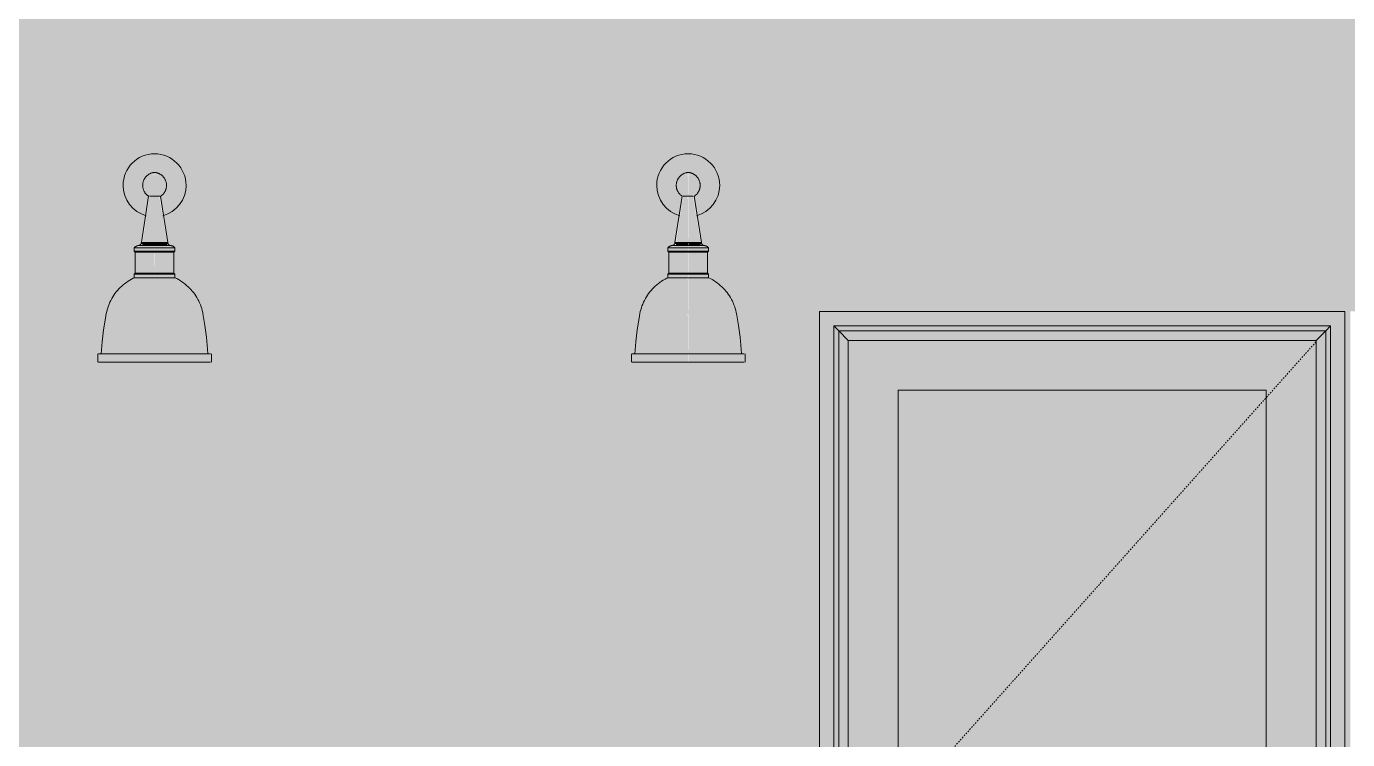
# Model space of a CAD drawing. Header units: inches. Extents: x -4168 to 4202, y -264 to 629.
# Drawn here: x -2962.9 to -2868.6, y 50.4 to 101.3 of the extents above; entities that cross this region are included whole.
import ezdxf

# ---------------------------------------------------------------- set-up
doc = ezdxf.new("R2010")
doc.units = ezdxf.units.IN
doc.header["$MEASUREMENT"] = 0
doc.linetypes.add('Dash 1_16_', pattern=[0.125, 0.0625, -0.0625])
for name, color, linetype, lineweight in [('A-DOOR-5', 31, 'Continuous', 9), ('A-DOOR-6', 31, 'Dash 1_16_', 9), ('A-DOOR-FRAM', 31, 'Continuous', 9), ('A-DOOR-GLAZ', 31, 'Continuous', 9), ('A-WALL-3', 113, 'Continuous', 9), ('A-WALL-PATT-3', 111, 'Continuous', 9), ('E-LITE-EQPM', 33, 'Continuous', 9)]:
    doc.layers.add(name, color=color, linetype=linetype, lineweight=lineweight)

# ---------------------------------------------------------------- blocks, each defined once
blk = doc.blocks.new('Bayer Built Door - VISTAGRANDE FLUSH - 37-1_2__ x 81-3_4__ - 1ST FLOOR-3294966-BUILDING ELEVATION - WEST')
at = {"layer": 'A-DOOR-FRAM'}
for points in [[(-3309.474, 1.125), (-3308.442, 1.125), (-3308.442, 79.969), (-3273.005, 79.969), (-3273.005, 1.125), (-3271.974, 1.125), (-3271.974, 81), (-3309.474, 81), (-3309.474, 1.422)], [(-3308.137, 1.125), (-3308.099, 1.125), (-3308.099, 79.625), (-3308.442, 79.969), (-3308.442, 1.125)], [(-3273.349, 79.625), (-3273.005, 79.969), (-3308.442, 79.969), (-3308.099, 79.625), (-3273.458, 79.625)], [(-3308.099, 1.125), (-3307.411, 1.125), (-3307.411, 78.937), (-3308.099, 79.625), (-3308.099, 1.202)], [(-3307.411, 78.937), (-3274.036, 78.937), (-3273.349, 79.625), (-3308.099, 79.625), (-3307.989, 79.516)], [(-3273.458, 1.125), (-3273.349, 1.125), (-3273.349, 79.625), (-3274.036, 78.937), (-3274.036, 1.125)], [(-3273.349, 1.125), (-3273.005, 1.125), (-3273.005, 79.969), (-3273.349, 79.625), (-3273.349, 1.202)], [(-3308.442, -0.625), (-3271.974, -0.625), (-3271.998, 1.125), (-3309.474, 1.125), (-3309.472, -0.625)], [(-3274.036, 1.125), (-3274.036, 1.422), (-3307.411, 1.422), (-3307.411, 1.125), (-3275.972, 1.125)]]:
    blk.add_hatch(color=256, dxfattribs=at).paths.add_polyline_path(points, flags=0)
h = blk.add_hatch(color=256, dxfattribs=at)
h.paths.add_polyline_path([(-3307.411, 1.422), (-3274.036, 1.422), (-3274.036, 78.937), (-3307.411, 78.937), (-3307.411, 1.58)], flags=0)
h.paths.add_polyline_path([(-3303.849, 9.75), (-3303.849, 75.375), (-3277.599, 75.375), (-3277.599, 9.75), (-3301.109, 9.75)], flags=0)
at = {"layer": 'A-DOOR-GLAZ'}
blk.add_hatch(color=256, dxfattribs=at).paths.add_polyline_path([(-3277.599, 9.75), (-3277.599, 75.375), (-3303.849, 75.375), (-3303.849, 9.75), (-3284.351, 9.75)], flags=0)
at = {"layer": 'A-DOOR-6'}
for p, q in [((-3307.411, 41.449), (-3274.036, 78.832)), ((-3307.411, 39.489), (-3274.036, 2.105))]:
    blk.add_line(p, q, dxfattribs=at)
at = {"layer": 'A-DOOR-FRAM'}
for p, q in [((-3308.442, 79.969), (-3308.442, 1.125)), ((-3308.442, 79.969), (-3273.005, 79.969)), ((-3308.099, 79.625), (-3308.442, 79.969)), ((-3308.442, 79.969), (-3308.442, 1.125)), ((-3308.442, 79.969), (-3273.005, 79.969)), ((-3307.411, 78.937), (-3308.099, 79.625)), ((-3308.099, 79.625), (-3308.099, 1.125)), ((-3273.349, 79.625), (-3308.099, 79.625)), ((-3274.036, 78.937), (-3273.349, 79.625)), ((-3273.349, 79.625), (-3273.005, 79.969)), ((-3273.349, 1.125), (-3273.349, 79.625)), ((-3273.005, 79.969), (-3273.005, 1.125)), ((-3273.005, 79.969), (-3273.005, 1.125)), ((-3274.036, 78.937), (-3307.411, 78.937)), ((-3307.411, 78.937), (-3307.411, 1.125)), ((-3274.036, 1.125), (-3274.036, 78.937)), ((-3303.849, 9.75), (-3303.849, 75.375)), ((-3303.849, 75.375), (-3277.599, 75.375)), ((-3277.599, 75.375), (-3277.599, 9.75)), ((-3277.599, 9.75), (-3303.849, 9.75)), ((-3309.474, -0.625), (-3309.474, 1.125)), ((-3271.974, 1.125), (-3309.474, 1.125)), ((-3274.036, 1.422), (-3307.411, 1.422)), ((-3307.411, 1.422), (-3274.036, 1.422)), ((-3271.974, 1.125), (-3271.974, -0.625)), ((-3309.474, -0.625), (-3309.474, -0.578)), ((-3271.974, -0.578), (-3309.474, -0.578)), ((-3271.974, -0.578), (-3271.974, -0.625))]:
    blk.add_line(p, q, dxfattribs=at)
blk = doc.blocks.new('VISA-OW2400-02-SASS - OW2400-L30K-MVOLT-V8-BUILDING ELEVATION - WEST')
at = {"layer": 'E-LITE-EQPM'}
h = blk.add_hatch(color=256, dxfattribs=at)
h.paths.add_polyline_path([(-2915.045, 87.83), (-2914.393, 88.142), (-2914.045, 88.409), (-2913.688, 88.875), (-2913.463, 89.418), (-2913.386, 90), (-2913.463, 90.582), (-2913.688, 91.125), (-2914.045, 91.591), (-2914.511, 91.949), (-2915.054, 92.173), (-2915.664, 92.246), (-2916.219, 92.173), (-2916.761, 91.949), (-2917.227, 91.591), (-2917.585, 91.125), (-2917.81, 90.582), (-2917.883, 89.973), (-2917.81, 89.418), (-2917.585, 88.875), (-2917.227, 88.409), (-2916.761, 88.051), (-2916.228, 87.83), (-2916.021, 89.237), (-2916.362, 89.552), (-2916.405, 89.676), (-2916.424, 89.689), (-2916.456, 90.129), (-2916.375, 90.318), (-2916.367, 90.386), (-2916.354, 90.436), (-2916.052, 90.727), (-2915.954, 90.752), (-2915.791, 90.847), (-2915.78, 90.786), (-2915.72, 90.772), (-2915.636, 90.706), (-2915.572, 90.773), (-2915.627, 90.786), (-2915.543, 90.851), (-2915.302, 90.714), (-2915.382, 90.83), (-2915.226, 90.749), (-2915.082, 90.652), (-2914.927, 90.461), (-2914.816, 90.187), (-2914.803, 90.02), (-2914.871, 89.661), (-2914.928, 89.635), (-2915.02, 89.412), (-2915.097, 89.353), (-2915.27, 89.223), (-2915.054, 87.887)], flags=0)
h.paths.add_polyline_path([(-2915.636, 90.772), (-2915.737, 90.786), (-2915.701, 90.871), (-2915.637, 90.773)], flags=0)
h = blk.add_hatch(color=256, dxfattribs=at)
h.paths.add_polyline_path([(-2915.664, 89.223), (-2915.636, 89.223), (-2915.664, 90.728), (-2915.791, 90.786), (-2915.82, 90.786), (-2915.821, 90.842), (-2915.947, 90.786), (-2915.98, 90.786), (-2916.375, 90.412), (-2916.375, 90.318), (-2916.435, 90.235), (-2916.463, 89.974), (-2916.405, 89.676), (-2916.366, 89.651), (-2916.361, 89.538), (-2916.003, 89.223), (-2915.719, 89.223)], flags=0)
h.paths.add_polyline_path([(-2915.636, 90.772), (-2915.701, 90.871), (-2915.737, 90.786), (-2915.639, 90.773)], flags=0)
for points in [[(-2915.343, 89.223), (-2915.27, 89.223), (-2914.951, 89.528), (-2914.909, 89.667), (-2914.868, 89.669), (-2914.803, 89.821), (-2914.803, 90.02), (-2914.816, 90.187), (-2914.95, 90.5), (-2915.082, 90.652), (-2915.302, 90.801), (-2915.382, 90.815), (-2915.382, 90.752), (-2915.594, 90.836), (-2915.636, 90.772), (-2915.543, 90.773), (-2915.636, 90.666), (-2915.636, 89.223), (-2915.358, 89.223)], [(-2915.636, 85.927), (-2915.664, 89.223), (-2916.003, 89.223), (-2916.506, 85.927), (-2915.664, 85.927)], [(-2915.545, 85.927), (-2914.737, 85.927), (-2915.303, 89.223), (-2915.636, 89.223), (-2915.636, 85.927)], [(-2915.885, 85.702), (-2915.636, 85.734), (-2915.664, 85.927), (-2916.535, 85.927), (-2916.588, 85.815), (-2916.506, 85.814), (-2916.506, 85.748), (-2916.412, 85.732), (-2916.387, 85.71), (-2916.192, 85.718), (-2915.972, 85.72), (-2915.895, 85.702)], [(-2914.736, 85.702), (-2914.736, 85.741), (-2914.748, 85.768), (-2914.737, 85.805), (-2914.646, 85.778), (-2914.646, 85.799), (-2914.737, 85.927), (-2915.636, 85.927), (-2915.636, 85.702), (-2915.254, 85.712), (-2915.056, 85.723), (-2914.883, 85.718), (-2914.737, 85.702)], [(-2915.636, 85.291), (-2915.664, 85.541), (-2917.085, 85.541), (-2917.085, 85.291), (-2915.664, 85.291)], [(-2915.636, 83.724), (-2915.664, 85.224), (-2917.018, 85.224), (-2916.988, 83.724), (-2915.664, 83.724)], [(-2915.636, 85.541), (-2915.664, 85.647), (-2915.636, 85.675), (-2915.664, 85.702), (-2916.635, 85.672), (-2916.638, 85.646), (-2916.925, 85.619), (-2916.988, 85.541), (-2915.647, 85.541)], [(-2915.664, 85.224), (-2915.636, 85.224), (-2915.664, 85.291), (-2916.891, 85.291), (-2916.833, 85.224), (-2915.885, 85.224)], [(-2914.381, 85.541), (-2914.319, 85.584), (-2914.381, 85.638), (-2915.636, 85.702), (-2915.636, 85.675), (-2915.636, 85.647), (-2915.636, 85.541), (-2914.44, 85.541)], [(-2914.187, 85.291), (-2914.187, 85.541), (-2915.636, 85.541), (-2915.622, 85.291), (-2914.251, 85.291)], [(-2915.2, 85.224), (-2914.44, 85.224), (-2914.381, 85.291), (-2915.636, 85.291), (-2915.636, 85.224), (-2915.274, 85.224)], [(-2914.255, 83.724), (-2914.255, 85.224), (-2915.636, 85.224), (-2915.636, 83.724), (-2914.284, 83.724)], [(-2916.816, 80.845), (-2915.636, 80.845), (-2915.664, 83.406), (-2917.085, 83.406), (-2917.97, 82.796), (-2918.681, 81.926), (-2919.034, 80.845), (-2916.938, 80.845)], [(-2915.992, 83.406), (-2915.636, 83.406), (-2915.664, 83.656), (-2917.085, 83.656), (-2917.085, 83.406), (-2915.999, 83.406)], [(-2915.636, 83.656), (-2915.664, 83.724), (-2916.833, 83.724), (-2916.891, 83.656), (-2915.664, 83.656)], [(-2914.44, 83.656), (-2914.381, 83.656), (-2914.456, 83.724), (-2915.636, 83.724), (-2915.636, 83.656), (-2914.456, 83.656)], [(-2914.284, 83.406), (-2914.187, 83.406), (-2914.187, 83.656), (-2915.636, 83.656), (-2915.636, 83.406), (-2914.328, 83.406)], [(-2912.242, 80.845), (-2912.242, 80.854), (-2912.648, 82.012), (-2913.439, 82.908), (-2914.243, 83.406), (-2915.636, 83.406), (-2915.636, 80.845), (-2912.34, 80.845)], [(-2915.636, 77.978), (-2915.664, 80.845), (-2919.034, 80.845), (-2919.329, 79.238), (-2919.381, 78.315), (-2919.385, 77.978), (-2915.664, 77.978)], [(-2913.157, 77.978), (-2911.887, 77.978), (-2911.912, 78.789), (-2911.994, 79.597), (-2912.242, 80.845), (-2915.636, 80.845), (-2915.636, 77.978), (-2913.189, 77.978)], [(-2916.408, 77.384), (-2915.636, 77.384), (-2915.664, 77.978), (-2919.631, 77.978), (-2919.631, 77.384), (-2916.661, 77.384)], [(-2911.641, 77.384), (-2911.641, 77.978), (-2915.636, 77.978), (-2915.636, 77.384), (-2912.123, 77.384)]]:
    blk.add_hatch(color=256, dxfattribs=at).paths.add_polyline_path(points, flags=0)
for p, q in [((-2916.06, 89.223), (-2916.582, 85.927)), ((-2915.67, 89.223), (-2916.003, 89.223)), ((-2915.27, 89.223), (-2915.636, 89.223)), ((-2914.691, 85.927), (-2915.213, 89.223)), ((-2915.666, 85.927), (-2916.535, 85.927)), ((-2914.737, 85.927), (-2915.636, 85.927)), ((-2917.085, 85.541), (-2917.085, 85.291)), ((-2915.636, 85.541), (-2917.085, 85.541)), ((-2917.085, 85.291), (-2917.018, 85.224)), ((-2915.636, 85.291), (-2917.085, 85.291)), ((-2917.018, 85.224), (-2917.018, 83.724)), ((-2915.636, 85.224), (-2917.018, 85.224)), ((-2915.666, 85.702), (-2916.75, 85.702)), ((-2916.583, 85.702), (-2916.324, 85.702)), ((-2914.523, 85.702), (-2915.636, 85.702)), ((-2914.187, 85.541), (-2915.636, 85.541)), ((-2914.187, 85.291), (-2915.636, 85.291)), ((-2914.255, 85.224), (-2915.636, 85.224)), ((-2914.948, 85.702), (-2914.523, 85.702)), ((-2914.255, 85.224), (-2914.187, 85.291)), ((-2914.255, 83.724), (-2914.255, 85.224)), ((-2914.187, 85.291), (-2914.187, 85.541)), ((-2917.018, 83.724), (-2917.085, 83.656)), ((-2917.085, 83.656), (-2917.085, 83.406)), ((-2915.636, 83.656), (-2917.085, 83.656)), ((-2915.636, 83.406), (-2917.085, 83.406)), ((-2915.636, 83.724), (-2917.018, 83.724)), ((-2914.255, 83.724), (-2915.636, 83.724)), ((-2914.187, 83.656), (-2915.636, 83.656)), ((-2914.187, 83.406), (-2915.636, 83.406)), ((-2914.187, 83.656), (-2914.255, 83.724)), ((-2914.187, 83.406), (-2914.187, 83.656)), ((-2919.693, 77.978), (-2919.693, 77.384)), ((-2919.631, 77.978), (-2915.636, 77.978)), ((-2915.636, 77.384), (-2919.631, 77.384)), ((-2915.636, 77.978), (-2911.641, 77.978)), ((-2911.641, 77.384), (-2915.636, 77.384)), ((-2911.58, 77.384), (-2911.58, 77.978))]:
    blk.add_line(p, q, dxfattribs=at)
at = {"layer": 'E-LITE-EQPM', "flags": 128}
for points in [[(-2916.06, 89.223), (-2916.09, 89.243), (-2916.12, 89.265), (-2916.149, 89.287), (-2916.177, 89.311), (-2916.204, 89.336), (-2916.231, 89.362), (-2916.256, 89.389), (-2916.279, 89.418), (-2916.302, 89.447), (-2916.324, 89.476), (-2916.344, 89.507), (-2916.363, 89.539), (-2916.381, 89.571), (-2916.398, 89.604), (-2916.413, 89.638), (-2916.427, 89.672), (-2916.439, 89.706), (-2916.45, 89.742), (-2916.46, 89.777), (-2916.468, 89.813), (-2916.475, 89.849), (-2916.48, 89.886), (-2916.484, 89.923), (-2916.487, 89.959), (-2916.488, 89.996), (-2916.487, 90.033), (-2916.485, 90.07), (-2916.482, 90.107), (-2916.477, 90.143), (-2916.47, 90.18), (-2916.462, 90.216), (-2916.453, 90.251), (-2916.442, 90.287), (-2916.43, 90.321), (-2916.417, 90.356), (-2916.402, 90.39), (-2916.386, 90.423), (-2916.368, 90.455), (-2916.349, 90.487), (-2916.329, 90.518), (-2916.308, 90.548), (-2916.286, 90.577), (-2916.262, 90.606), (-2916.237, 90.633), (-2916.212, 90.659), (-2916.185, 90.685), (-2916.157, 90.709), (-2916.128, 90.732), (-2916.098, 90.754), (-2916.068, 90.774), (-2916.037, 90.794), (-2916.005, 90.812), (-2915.972, 90.829), (-2915.938, 90.845), (-2915.904, 90.859), (-2915.87, 90.872), (-2915.835, 90.883), (-2915.799, 90.893), (-2915.763, 90.902), (-2915.727, 90.909), (-2915.691, 90.915), (-2915.654, 90.919), (-2915.636, 90.921)], [(-2915.636, 90.921), (-2915.6, 90.917), (-2915.563, 90.912), (-2915.527, 90.906), (-2915.491, 90.898), (-2915.455, 90.888), (-2915.42, 90.877), (-2915.385, 90.865), (-2915.351, 90.852), (-2915.317, 90.837), (-2915.284, 90.821), (-2915.251, 90.803), (-2915.22, 90.784), (-2915.189, 90.764), (-2915.159, 90.743), (-2915.129, 90.72), (-2915.101, 90.696), (-2915.074, 90.672), (-2915.048, 90.646), (-2915.022, 90.619), (-2914.998, 90.591), (-2914.975, 90.562), (-2914.953, 90.533), (-2914.933, 90.502), (-2914.913, 90.471), (-2914.895, 90.439), (-2914.878, 90.406), (-2914.863, 90.372), (-2914.849, 90.338), (-2914.836, 90.304), (-2914.824, 90.269), (-2914.814, 90.233), (-2914.806, 90.197), (-2914.799, 90.161), (-2914.793, 90.124), (-2914.789, 90.088), (-2914.786, 90.051), (-2914.785, 90.014), (-2914.785, 89.977), (-2914.787, 89.94), (-2914.79, 89.904), (-2914.795, 89.867), (-2914.801, 89.831), (-2914.808, 89.795), (-2914.817, 89.759), (-2914.828, 89.724), (-2914.839, 89.689), (-2914.853, 89.654), (-2914.867, 89.62), (-2914.883, 89.587), (-2914.9, 89.554), (-2914.919, 89.522), (-2914.939, 89.491), (-2914.96, 89.461), (-2914.982, 89.432), (-2915.005, 89.403), (-2915.03, 89.375), (-2915.055, 89.349), (-2915.082, 89.323), (-2915.109, 89.299), (-2915.138, 89.276), (-2915.167, 89.253), (-2915.198, 89.232), (-2915.213, 89.223)], [(-2916.807, 85.702), (-2916.798, 85.702), (-2916.789, 85.703), (-2916.78, 85.704), (-2916.771, 85.705), (-2916.762, 85.707), (-2916.753, 85.709), (-2916.745, 85.711), (-2916.736, 85.714), (-2916.727, 85.717), (-2916.719, 85.72), (-2916.711, 85.724), (-2916.703, 85.728), (-2916.695, 85.732), (-2916.687, 85.737), (-2916.68, 85.742), (-2916.672, 85.747), (-2916.665, 85.752), (-2916.658, 85.758), (-2916.652, 85.764), (-2916.645, 85.77), (-2916.639, 85.777), (-2916.633, 85.784), (-2916.628, 85.791), (-2916.622, 85.798), (-2916.617, 85.806), (-2916.613, 85.813), (-2916.608, 85.821), (-2916.604, 85.829), (-2916.6, 85.837), (-2916.597, 85.846), (-2916.594, 85.854), (-2916.591, 85.863), (-2916.589, 85.872), (-2916.586, 85.88), (-2916.585, 85.889), (-2916.583, 85.898), (-2916.582, 85.907), (-2916.582, 85.916), (-2916.582, 85.925), (-2916.582, 85.927)], [(-2914.691, 85.927), (-2914.691, 85.918), (-2914.69, 85.909), (-2914.689, 85.9), (-2914.688, 85.892), (-2914.686, 85.883), (-2914.685, 85.874), (-2914.682, 85.865), (-2914.68, 85.857), (-2914.677, 85.848), (-2914.673, 85.84), (-2914.67, 85.831), (-2914.666, 85.823), (-2914.661, 85.816), (-2914.657, 85.808), (-2914.652, 85.8), (-2914.646, 85.793), (-2914.641, 85.786), (-2914.635, 85.779), (-2914.629, 85.772), (-2914.623, 85.766), (-2914.616, 85.76), (-2914.609, 85.754), (-2914.602, 85.748), (-2914.595, 85.743), (-2914.587, 85.738), (-2914.58, 85.733), (-2914.572, 85.729), (-2914.564, 85.725), (-2914.556, 85.721), (-2914.547, 85.717), (-2914.539, 85.714), (-2914.53, 85.712), (-2914.522, 85.709), (-2914.513, 85.707), (-2914.504, 85.705), (-2914.495, 85.704), (-2914.486, 85.703), (-2914.477, 85.702), (-2914.468, 85.702), (-2914.466, 85.702)], [(-2917.085, 85.541), (-2917.074, 85.555), (-2917.061, 85.569), (-2917.048, 85.581), (-2917.035, 85.594), (-2917.021, 85.605), (-2917.007, 85.617), (-2916.992, 85.627), (-2916.977, 85.637), (-2916.962, 85.647), (-2916.946, 85.656), (-2916.929, 85.664), (-2916.913, 85.671), (-2916.896, 85.678), (-2916.879, 85.684), (-2916.862, 85.69), (-2916.844, 85.694), (-2916.827, 85.698), (-2916.809, 85.702), (-2916.807, 85.702)], [(-2914.466, 85.702), (-2914.448, 85.699), (-2914.43, 85.695), (-2914.413, 85.69), (-2914.395, 85.685), (-2914.378, 85.679), (-2914.361, 85.672), (-2914.345, 85.665), (-2914.328, 85.656), (-2914.312, 85.648), (-2914.297, 85.638), (-2914.282, 85.628), (-2914.267, 85.618), (-2914.253, 85.607), (-2914.239, 85.595), (-2914.225, 85.583), (-2914.213, 85.57), (-2914.2, 85.557), (-2914.188, 85.543), (-2914.187, 85.541)], [(-2919.086, 80.845), (-2919.056, 80.985), (-2919.021, 81.124), (-2918.98, 81.261), (-2918.933, 81.396), (-2918.881, 81.529), (-2918.824, 81.66), (-2918.762, 81.789), (-2918.694, 81.915), (-2918.622, 82.038), (-2918.544, 82.158), (-2918.462, 82.276), (-2918.375, 82.389), (-2918.284, 82.499), (-2918.189, 82.606), (-2918.089, 82.708), (-2917.985, 82.807), (-2917.878, 82.901), (-2917.766, 82.991), (-2917.652, 83.076), (-2917.534, 83.157), (-2917.412, 83.233), (-2917.288, 83.304), (-2917.161, 83.37), (-2917.085, 83.406)], [(-2914.187, 83.406), (-2914.059, 83.343), (-2913.933, 83.275), (-2913.81, 83.202), (-2913.69, 83.124), (-2913.573, 83.042), (-2913.46, 82.955), (-2913.35, 82.863), (-2913.244, 82.767), (-2913.142, 82.667), (-2913.044, 82.563), (-2912.95, 82.455), (-2912.861, 82.343), (-2912.776, 82.228), (-2912.696, 82.109), (-2912.621, 81.988), (-2912.55, 81.863), (-2912.485, 81.736), (-2912.424, 81.607), (-2912.369, 81.475), (-2912.32, 81.34), (-2912.275, 81.205), (-2912.237, 81.067), (-2912.203, 80.928), (-2912.186, 80.845)], [(-2919.443, 77.978), (-2919.378, 78.83), (-2919.279, 79.679), (-2919.146, 80.523), (-2919.086, 80.845)], [(-2912.186, 80.845), (-2912.04, 80.003), (-2911.928, 79.156), (-2911.85, 78.305), (-2911.83, 77.978)]]:
    blk.add_lwpolyline(points, dxfattribs=at)
at = {"layer": 'E-LITE-EQPM'}
for start, end in [(360, 180), (180, 254.74539), (285.25461, 360)]:
    blk.add_arc((-2915.636, 90), 2.25, start, end, dxfattribs=at)
blk = doc.blocks.new('VISA-OW2400-02-SASS - OW2400-L30K-MVOLT-V9-BUILDING ELEVATION - WEST')
at = {"layer": 'E-LITE-EQPM'}
h = blk.add_hatch(color=256, dxfattribs=at)
h.paths.add_polyline_path([(-2953.12, 87.83), (-2952.586, 88.051), (-2952.12, 88.409), (-2951.763, 88.875), (-2951.538, 89.418), (-2951.461, 90), (-2951.538, 90.582), (-2951.763, 91.125), (-2952.12, 91.591), (-2952.586, 91.949), (-2953.129, 92.173), (-2953.711, 92.25), (-2954.294, 92.173), (-2954.836, 91.949), (-2955.302, 91.591), (-2955.66, 91.125), (-2955.885, 90.582), (-2955.961, 90), (-2955.885, 89.418), (-2955.66, 88.875), (-2955.302, 88.409), (-2954.836, 88.051), (-2954.303, 87.83), (-2954.096, 89.237), (-2954.437, 89.552), (-2954.48, 89.676), (-2954.499, 89.689), (-2954.547, 90.052), (-2954.45, 90.318), (-2954.442, 90.386), (-2954.429, 90.436), (-2954.127, 90.727), (-2954.029, 90.752), (-2953.866, 90.847), (-2953.855, 90.786), (-2953.795, 90.772), (-2953.711, 90.706), (-2953.647, 90.773), (-2953.702, 90.786), (-2953.618, 90.851), (-2953.377, 90.714), (-2953.474, 90.836), (-2953.301, 90.749), (-2953.157, 90.652), (-2953.002, 90.461), (-2952.891, 90.187), (-2952.878, 90.02), (-2952.946, 89.661), (-2953.003, 89.635), (-2953.095, 89.412), (-2953.172, 89.353), (-2953.345, 89.223), (-2953.129, 87.887)], flags=0)
h.paths.add_polyline_path([(-2953.711, 90.772), (-2953.812, 90.786), (-2953.776, 90.871), (-2953.712, 90.773)], flags=0)
h = blk.add_hatch(color=256, dxfattribs=at)
h.paths.add_polyline_path([(-2954.042, 89.223), (-2953.711, 89.223), (-2953.711, 90.706), (-2953.866, 90.786), (-2953.895, 90.786), (-2953.896, 90.842), (-2954.022, 90.786), (-2954.055, 90.786), (-2954.45, 90.412), (-2954.45, 90.318), (-2954.518, 90.199), (-2954.538, 89.974), (-2954.48, 89.676), (-2954.441, 89.651), (-2954.436, 89.538), (-2954.078, 89.223)], flags=0)
h.paths.add_polyline_path([(-2953.711, 90.772), (-2953.776, 90.871), (-2953.812, 90.786), (-2953.714, 90.773)], flags=0)
for points in [[(-2953.436, 89.223), (-2953.345, 89.223), (-2953.026, 89.528), (-2952.984, 89.667), (-2952.943, 89.669), (-2952.878, 89.821), (-2952.878, 90.02), (-2952.891, 90.187), (-2953.002, 90.461), (-2953.157, 90.652), (-2953.377, 90.801), (-2953.457, 90.815), (-2953.457, 90.752), (-2953.669, 90.836), (-2953.711, 90.772), (-2953.618, 90.773), (-2953.711, 90.666), (-2953.711, 89.223), (-2953.445, 89.223)], [(-2953.986, 85.927), (-2953.711, 85.927), (-2953.711, 89.223), (-2954.078, 89.223), (-2954.581, 85.927), (-2953.989, 85.927)], [(-2953.345, 85.927), (-2952.812, 85.927), (-2953.378, 89.223), (-2953.711, 89.223), (-2953.711, 85.927), (-2953.371, 85.927)], [(-2953.937, 85.702), (-2953.711, 85.734), (-2953.711, 85.927), (-2954.61, 85.927), (-2954.655, 85.815), (-2954.581, 85.814), (-2954.581, 85.748), (-2954.487, 85.732), (-2954.462, 85.71), (-2954.267, 85.718), (-2954.055, 85.719), (-2953.96, 85.702)], [(-2952.811, 85.702), (-2952.811, 85.741), (-2952.823, 85.768), (-2952.812, 85.805), (-2952.721, 85.778), (-2952.721, 85.799), (-2952.812, 85.927), (-2953.711, 85.927), (-2953.711, 85.702), (-2953.329, 85.712), (-2953.131, 85.723), (-2952.958, 85.718), (-2952.812, 85.702)], [(-2953.729, 85.291), (-2953.711, 85.291), (-2953.722, 85.541), (-2955.16, 85.541), (-2955.16, 85.291), (-2953.816, 85.291)], [(-2953.711, 83.724), (-2953.731, 85.224), (-2955.093, 85.224), (-2955.063, 83.724), (-2954.024, 83.724)], [(-2953.722, 85.541), (-2953.711, 85.541), (-2953.719, 85.647), (-2953.711, 85.675), (-2953.718, 85.702), (-2954.71, 85.672), (-2954.713, 85.646), (-2955, 85.619), (-2955.063, 85.541), (-2953.784, 85.541)], [(-2953.731, 85.224), (-2953.711, 85.224), (-2953.729, 85.291), (-2954.966, 85.291), (-2954.908, 85.224), (-2953.816, 85.224)], [(-2952.437, 85.541), (-2952.359, 85.541), (-2952.456, 85.638), (-2953.711, 85.702), (-2953.711, 85.675), (-2953.711, 85.647), (-2953.711, 85.541), (-2952.456, 85.541)], [(-2952.33, 85.291), (-2952.262, 85.291), (-2952.262, 85.541), (-2953.711, 85.541), (-2953.697, 85.291), (-2952.359, 85.291)], [(-2953.02, 85.224), (-2952.515, 85.224), (-2952.456, 85.291), (-2953.711, 85.291), (-2953.711, 85.224), (-2953.076, 85.224)], [(-2952.359, 83.724), (-2952.33, 83.724), (-2952.33, 85.224), (-2953.711, 85.224), (-2953.711, 83.724), (-2952.422, 83.724)], [(-2954.851, 80.845), (-2953.711, 80.845), (-2953.711, 83.406), (-2955.16, 83.406), (-2956.045, 82.796), (-2956.756, 81.926), (-2957.109, 80.845), (-2954.891, 80.845)], [(-2954.015, 83.406), (-2953.711, 83.406), (-2953.727, 83.656), (-2955.16, 83.656), (-2955.16, 83.406), (-2954.024, 83.406)], [(-2953.727, 83.656), (-2953.711, 83.67), (-2953.711, 83.724), (-2954.908, 83.724), (-2954.966, 83.656), (-2953.942, 83.656)], [(-2952.503, 83.656), (-2952.456, 83.656), (-2952.515, 83.724), (-2953.711, 83.724), (-2953.711, 83.656), (-2952.515, 83.656)], [(-2952.515, 83.406), (-2952.262, 83.406), (-2952.262, 83.656), (-2953.711, 83.656), (-2953.711, 83.406), (-2952.721, 83.406)], [(-2950.651, 80.845), (-2950.317, 80.854), (-2950.723, 82.012), (-2951.514, 82.908), (-2952.318, 83.406), (-2953.711, 83.406), (-2953.711, 80.845), (-2950.667, 80.845)], [(-2953.711, 77.978), (-2953.711, 80.845), (-2957.109, 80.845), (-2957.404, 79.238), (-2957.456, 78.315), (-2957.46, 77.978), (-2954.257, 77.978)], [(-2951.232, 77.978), (-2949.962, 77.978), (-2949.987, 78.789), (-2950.069, 79.597), (-2950.317, 80.845), (-2953.711, 80.845), (-2953.711, 77.978), (-2951.264, 77.978)], [(-2954.736, 77.384), (-2953.711, 77.384), (-2953.711, 77.978), (-2957.706, 77.978), (-2957.706, 77.384), (-2954.851, 77.384)], [(-2949.716, 77.384), (-2949.716, 77.978), (-2953.711, 77.978), (-2953.711, 77.384), (-2950.198, 77.384)]]:
    blk.add_hatch(color=256, dxfattribs=at).paths.add_polyline_path(points, flags=0)
for p, q in [((-2954.135, 89.223), (-2954.657, 85.927)), ((-2953.711, 89.223), (-2954.078, 89.223)), ((-2953.345, 89.223), (-2953.711, 89.223)), ((-2952.766, 85.927), (-2953.288, 89.223)), ((-2953.711, 85.927), (-2954.61, 85.927)), ((-2952.812, 85.927), (-2953.711, 85.927)), ((-2955.16, 85.541), (-2955.16, 85.291)), ((-2953.711, 85.541), (-2955.16, 85.541)), ((-2955.16, 85.291), (-2955.093, 85.224)), ((-2953.711, 85.291), (-2955.16, 85.291)), ((-2955.093, 85.224), (-2955.093, 83.724)), ((-2953.711, 85.224), (-2955.093, 85.224)), ((-2953.711, 85.702), (-2954.825, 85.702)), ((-2954.658, 85.702), (-2954.399, 85.702)), ((-2952.598, 85.702), (-2953.711, 85.702)), ((-2952.262, 85.541), (-2953.711, 85.541)), ((-2952.262, 85.291), (-2953.711, 85.291)), ((-2952.33, 85.224), (-2953.711, 85.224)), ((-2953.023, 85.702), (-2952.598, 85.702)), ((-2952.33, 85.224), (-2952.262, 85.291)), ((-2952.33, 83.724), (-2952.33, 85.224)), ((-2952.262, 85.291), (-2952.262, 85.541)), ((-2955.093, 83.724), (-2955.16, 83.656)), ((-2955.16, 83.656), (-2955.16, 83.406)), ((-2953.711, 83.656), (-2955.16, 83.656)), ((-2953.711, 83.406), (-2955.16, 83.406)), ((-2953.711, 83.724), (-2955.093, 83.724)), ((-2952.33, 83.724), (-2953.711, 83.724)), ((-2952.262, 83.656), (-2953.711, 83.656)), ((-2952.262, 83.406), (-2953.711, 83.406)), ((-2952.262, 83.656), (-2952.33, 83.724)), ((-2952.262, 83.406), (-2952.262, 83.656)), ((-2957.768, 77.978), (-2957.768, 77.384)), ((-2957.706, 77.978), (-2953.711, 77.978)), ((-2953.711, 77.384), (-2957.706, 77.384)), ((-2953.711, 77.978), (-2949.716, 77.978)), ((-2949.716, 77.384), (-2953.711, 77.384)), ((-2949.655, 77.384), (-2949.655, 77.978))]:
    blk.add_line(p, q, dxfattribs=at)
at = {"layer": 'E-LITE-EQPM', "flags": 128}
for points in [[(-2954.135, 89.223), (-2954.165, 89.243), (-2954.195, 89.265), (-2954.224, 89.287), (-2954.252, 89.311), (-2954.279, 89.336), (-2954.306, 89.362), (-2954.331, 89.389), (-2954.354, 89.418), (-2954.377, 89.447), (-2954.399, 89.476), (-2954.419, 89.507), (-2954.438, 89.539), (-2954.456, 89.571), (-2954.473, 89.604), (-2954.488, 89.638), (-2954.502, 89.672), (-2954.514, 89.706), (-2954.525, 89.742), (-2954.535, 89.777), (-2954.543, 89.813), (-2954.55, 89.849), (-2954.555, 89.886), (-2954.559, 89.923), (-2954.562, 89.959), (-2954.563, 89.996), (-2954.562, 90.033), (-2954.56, 90.07), (-2954.557, 90.107), (-2954.552, 90.143), (-2954.545, 90.18), (-2954.537, 90.216), (-2954.528, 90.251), (-2954.517, 90.287), (-2954.505, 90.321), (-2954.492, 90.356), (-2954.477, 90.39), (-2954.461, 90.423), (-2954.443, 90.455), (-2954.424, 90.487), (-2954.404, 90.518), (-2954.383, 90.548), (-2954.361, 90.577), (-2954.337, 90.606), (-2954.312, 90.633), (-2954.287, 90.659), (-2954.26, 90.685), (-2954.232, 90.709), (-2954.203, 90.732), (-2954.173, 90.754), (-2954.143, 90.774), (-2954.112, 90.794), (-2954.08, 90.812), (-2954.047, 90.829), (-2954.013, 90.845), (-2953.979, 90.859), (-2953.945, 90.872), (-2953.91, 90.883), (-2953.874, 90.893), (-2953.838, 90.902), (-2953.802, 90.909), (-2953.766, 90.915), (-2953.729, 90.919), (-2953.711, 90.921)], [(-2953.711, 90.921), (-2953.675, 90.917), (-2953.638, 90.912), (-2953.602, 90.906), (-2953.566, 90.898), (-2953.53, 90.888), (-2953.495, 90.877), (-2953.46, 90.865), (-2953.426, 90.852), (-2953.392, 90.837), (-2953.359, 90.821), (-2953.326, 90.803), (-2953.295, 90.784), (-2953.264, 90.764), (-2953.234, 90.743), (-2953.204, 90.72), (-2953.176, 90.696), (-2953.149, 90.672), (-2953.123, 90.646), (-2953.097, 90.619), (-2953.073, 90.591), (-2953.05, 90.562), (-2953.028, 90.533), (-2953.008, 90.502), (-2952.988, 90.471), (-2952.97, 90.439), (-2952.953, 90.406), (-2952.938, 90.372), (-2952.924, 90.338), (-2952.911, 90.304), (-2952.899, 90.269), (-2952.889, 90.233), (-2952.881, 90.197), (-2952.874, 90.161), (-2952.868, 90.124), (-2952.864, 90.088), (-2952.861, 90.051), (-2952.86, 90.014), (-2952.86, 89.977), (-2952.862, 89.94), (-2952.865, 89.904), (-2952.87, 89.867), (-2952.876, 89.831), (-2952.883, 89.795), (-2952.892, 89.759), (-2952.903, 89.724), (-2952.914, 89.689), (-2952.928, 89.654), (-2952.942, 89.62), (-2952.958, 89.587), (-2952.975, 89.554), (-2952.994, 89.522), (-2953.014, 89.491), (-2953.035, 89.461), (-2953.057, 89.432), (-2953.08, 89.403), (-2953.105, 89.375), (-2953.13, 89.349), (-2953.157, 89.323), (-2953.184, 89.299), (-2953.213, 89.276), (-2953.242, 89.253), (-2953.273, 89.232), (-2953.288, 89.223)], [(-2954.882, 85.702), (-2954.873, 85.702), (-2954.864, 85.703), (-2954.855, 85.704), (-2954.846, 85.705), (-2954.837, 85.707), (-2954.828, 85.709), (-2954.82, 85.711), (-2954.811, 85.714), (-2954.802, 85.717), (-2954.794, 85.72), (-2954.786, 85.724), (-2954.778, 85.728), (-2954.77, 85.732), (-2954.762, 85.737), (-2954.755, 85.742), (-2954.747, 85.747), (-2954.74, 85.752), (-2954.733, 85.758), (-2954.727, 85.764), (-2954.72, 85.77), (-2954.714, 85.777), (-2954.708, 85.784), (-2954.703, 85.791), (-2954.697, 85.798), (-2954.692, 85.806), (-2954.688, 85.813), (-2954.683, 85.821), (-2954.679, 85.829), (-2954.675, 85.837), (-2954.672, 85.846), (-2954.669, 85.854), (-2954.666, 85.863), (-2954.664, 85.872), (-2954.661, 85.88), (-2954.66, 85.889), (-2954.658, 85.898), (-2954.657, 85.907), (-2954.657, 85.916), (-2954.657, 85.925), (-2954.657, 85.927)], [(-2952.766, 85.927), (-2952.766, 85.918), (-2952.765, 85.909), (-2952.764, 85.9), (-2952.763, 85.892), (-2952.761, 85.883), (-2952.76, 85.874), (-2952.757, 85.865), (-2952.755, 85.857), (-2952.752, 85.848), (-2952.748, 85.84), (-2952.745, 85.831), (-2952.741, 85.823), (-2952.736, 85.816), (-2952.732, 85.808), (-2952.727, 85.8), (-2952.721, 85.793), (-2952.716, 85.786), (-2952.71, 85.779), (-2952.704, 85.772), (-2952.698, 85.766), (-2952.691, 85.76), (-2952.684, 85.754), (-2952.677, 85.748), (-2952.67, 85.743), (-2952.662, 85.738), (-2952.655, 85.733), (-2952.647, 85.729), (-2952.639, 85.725), (-2952.631, 85.721), (-2952.622, 85.717), (-2952.614, 85.714), (-2952.605, 85.712), (-2952.597, 85.709), (-2952.588, 85.707), (-2952.579, 85.705), (-2952.57, 85.704), (-2952.561, 85.703), (-2952.552, 85.702), (-2952.543, 85.702), (-2952.541, 85.702)], [(-2955.16, 85.541), (-2955.149, 85.555), (-2955.136, 85.569), (-2955.123, 85.581), (-2955.11, 85.594), (-2955.096, 85.605), (-2955.082, 85.617), (-2955.067, 85.627), (-2955.052, 85.637), (-2955.037, 85.647), (-2955.021, 85.656), (-2955.004, 85.664), (-2954.988, 85.671), (-2954.971, 85.678), (-2954.954, 85.684), (-2954.937, 85.69), (-2954.919, 85.694), (-2954.902, 85.698), (-2954.884, 85.702), (-2954.882, 85.702)], [(-2952.541, 85.702), (-2952.523, 85.699), (-2952.505, 85.695), (-2952.488, 85.69), (-2952.47, 85.685), (-2952.453, 85.679), (-2952.436, 85.672), (-2952.42, 85.665), (-2952.403, 85.656), (-2952.387, 85.648), (-2952.372, 85.638), (-2952.357, 85.628), (-2952.342, 85.618), (-2952.328, 85.607), (-2952.314, 85.595), (-2952.3, 85.583), (-2952.288, 85.57), (-2952.275, 85.557), (-2952.263, 85.543), (-2952.262, 85.541)], [(-2957.161, 80.845), (-2957.131, 80.985), (-2957.096, 81.124), (-2957.055, 81.261), (-2957.008, 81.396), (-2956.956, 81.529), (-2956.899, 81.66), (-2956.837, 81.789), (-2956.769, 81.915), (-2956.697, 82.038), (-2956.619, 82.158), (-2956.537, 82.276), (-2956.45, 82.389), (-2956.359, 82.499), (-2956.264, 82.606), (-2956.164, 82.708), (-2956.06, 82.807), (-2955.953, 82.901), (-2955.841, 82.991), (-2955.727, 83.076), (-2955.609, 83.157), (-2955.487, 83.233), (-2955.363, 83.304), (-2955.236, 83.37), (-2955.16, 83.406)], [(-2952.262, 83.406), (-2952.134, 83.343), (-2952.008, 83.275), (-2951.885, 83.202), (-2951.765, 83.124), (-2951.648, 83.042), (-2951.535, 82.955), (-2951.425, 82.863), (-2951.319, 82.767), (-2951.217, 82.667), (-2951.119, 82.563), (-2951.025, 82.455), (-2950.936, 82.343), (-2950.851, 82.228), (-2950.771, 82.109), (-2950.696, 81.988), (-2950.625, 81.863), (-2950.56, 81.736), (-2950.499, 81.607), (-2950.444, 81.475), (-2950.395, 81.34), (-2950.35, 81.205), (-2950.312, 81.067), (-2950.278, 80.928), (-2950.261, 80.845)], [(-2957.518, 77.978), (-2957.453, 78.83), (-2957.354, 79.679), (-2957.221, 80.523), (-2957.161, 80.845)], [(-2950.261, 80.845), (-2950.115, 80.003), (-2950.003, 79.156), (-2949.925, 78.305), (-2949.905, 77.978)]]:
    blk.add_lwpolyline(points, dxfattribs=at)
at = {"layer": 'E-LITE-EQPM'}
for start, end in [(360, 180), (180, 254.74539), (285.25461, 360)]:
    blk.add_arc((-2953.711, 90), 2.25, start, end, dxfattribs=at)

msp = doc.modelspace()

# ---------------------------------------------------------------- hatches: boundary and pattern name
at = {"layer": 'A-WALL-PATT-3'}
h = msp.add_hatch(dxfattribs=at)
h.set_pattern_fill('FP_11', color=256, style=0, pattern_type=2)
h.set_pattern_definition([(0, (-3827.636, -29.2), (0, 4), []), (90, (-3827.636, -29.2), (-8, 8), [4, -28]), (90, (-3811.636, -25.2), (-8, 8), [4, -28])])
h.paths.add_polyline_path([(-3816.2125, -0.625), (-3309.4737, -0.625), (-3309.4737, 81), (-3271.9737, 81), (-3271.9737, -0.625), (-3147.3737, -0.625), (-3147.3737, 23.3125), (-3173.6862, 23.3125), (-3173.6862, 68.3125), (-3144.6862, 68.3125), (-3144.6862, 36), (-3129.5612, 36), (-3129.5612, 68.3125), (-3100.5612, 68.3125), (-3100.5612, 23.3125), (-3126.8737, 23.3125), (-3126.8737, -0.625), (-3002.2737, -0.625), (-3002.2737, 81), (-2964.7737, 81), (-2964.7737, -0.625), (-2945.7737, -0.625), (-2945.7737, 36), (-2925.2737, 36), (-2925.2737, -0.625), (-2906.2737, -0.625), (-2906.2737, 81), (-2868.7737, 81), (-2868.7737, -0.625), (-2768.7737, -0.625), (-2768.7737, 36), (-2749.5612, 36), (-2749.5612, 68.3125), (-2720.5612, 68.3125), (-2720.5612, 23.3125), (-2748.2737, 23.3125), (-2748.2737, -0.625), (-2642.5487, -0.625), (-2642.5487, 109.25), (-3823.1987, 109.25), (-3823.1987, 41.75), (-3821.8237, 41.75), (-3821.8237, 42), (-3818.8237, 42), (-3818.8237, 36), (-3807.6737, 36), (-3807.6737, 81), (-3772.1737, 81), (-3772.1737, 3.5), (-3807.6737, 3.5), (-3807.6737, 34.5), (-3818.8237, 34.5), (-3818.8237, -0.625), (-3817.5261, -0.625)], flags=0)
h.paths.add_polyline_path([(-3321.284, 0), (-3324.2487, 0), (-3324.2487, 36), (-3316.2487, 36), (-3316.2487, 0), (-3320.2487, 0)], flags=0)
h.paths.add_polyline_path([(-2701.7487, 0), (-2701.7487, 88), (-2661.7487, 88), (-2661.7487, 0), (-2699.7487, 0)], flags=0)
h.paths.add_polyline_path([(-3822.4112, 1.2609), (-3821.8237, 1.2609), (-3821.8237, 1.7609), (-3823.1987, 1.7609), (-3823.1987, 1.2609)], flags=0)
h.paths.add_polyline_path([(-3368.9737, 3.5), (-3404.4737, 3.5), (-3404.4737, 81), (-3368.9737, 81), (-3368.9737, 12.5063)], flags=0)
h.paths.add_polyline_path([(-3644.6587, 3.5), (-3672.0737, 3.5), (-3672.0737, 81), (-3636.5737, 81), (-3636.5737, 3.5)], flags=0)
h.paths.add_polyline_path([(-3007.8357, 3.5), (-3040.0237, 3.5), (-3040.0237, 81), (-3002.6487, 81), (-3002.6487, 3.5), (-3004.5237, 3.5)], flags=0)
h.paths.add_polyline_path([(-2831.8715, 3.5), (-2868.3987, 3.5), (-2868.3987, 81), (-2795.0237, 81), (-2795.0237, 3.5), (-2831.0237, 3.5)], flags=0)
h.paths.add_polyline_path([(-3636.0737, 3.5), (-3636.0737, 81), (-3600.5737, 81), (-3600.5737, 3.5), (-3627.9002, 3.5)], flags=0)
h.paths.add_polyline_path([(-3267.5925, 3.5), (-3271.5987, 3.5), (-3271.5987, 81), (-3234.2237, 81), (-3234.2237, 3.5), (-3250.834, 3.5)], flags=0)
h.paths.add_polyline_path([(-3821.8237, 7.2609), (-3821.8237, 7.7609), (-3823.1987, 7.7609), (-3823.1987, 7.2609)], flags=0)
h.paths.add_polyline_path([(-3823.1987, 13.2609), (-3821.8237, 13.2609), (-3821.8237, 13.7609), (-3823.1987, 13.7609), (-3823.1987, 13.5109)], flags=0)
h.paths.add_polyline_path([(-3444.1223, 16.875), (-3476.1223, 16.875), (-3476.1223, 64.875), (-3412.1223, 64.875), (-3412.1223, 16.875), (-3438.3168, 16.875)], flags=0)
h.paths.add_polyline_path([(-3823.1987, 19.2609), (-3821.8237, 19.2609), (-3821.8237, 19.7609), (-3823.1987, 19.7609), (-3823.1987, 19.5109)], flags=0)
h.paths.add_polyline_path([(-3508.3359, 23.3125), (-3516.2237, 23.3125), (-3516.2237, 68.3125), (-3487.2237, 68.3125), (-3487.2237, 23.3125), (-3502.2115, 23.3125)], flags=0)
h.paths.add_polyline_path([(-3823.1987, 25.2609), (-3821.8237, 25.2609), (-3821.8237, 25.7609), (-3823.1987, 25.7609), (-3823.1987, 25.5109)], flags=0)
h.paths.add_polyline_path([(-3821.8237, 31.2609), (-3821.8237, 31.7609), (-3823.1987, 31.7609), (-3823.1987, 31.2609)], flags=0)
h.paths.add_polyline_path([(-3821.8237, 37.2609), (-3821.8237, 37.7609), (-3823.1987, 37.7609), (-3823.1987, 37.2609)], flags=0)
h.paths.add_polyline_path([(-2953.238, 85.7022), (-2953.6196, 85.7149), (-2953.427, 85.7022), (-2953.2392, 85.7022)], flags=0)
h.paths.add_polyline_path([(-2949.7162, 77.384), (-2957.7063, 77.384), (-2957.7063, 77.9781), (-2957.4601, 77.9781), (-2957.4038, 79.2383), (-2957.3881, 79.4177), (-2957.0583, 81), (-2956.7465, 81.9544), (-2955.9275, 82.8954), (-2955.1603, 83.4062), (-2955.1603, 83.6562), (-2954.9662, 83.6562), (-2954.9077, 83.7238), (-2955.0928, 83.7238), (-2955.0633, 85.2238), (-2954.9077, 85.2238), (-2955.0002, 85.2913), (-2955.1603, 85.2913), (-2955.1603, 85.5413), (-2955.0633, 85.5413), (-2954.9662, 85.6382), (-2954.3172, 85.7271), (-2954.4623, 85.7102), (-2954.4797, 85.744), (-2954.5056, 85.7609), (-2954.6015, 85.744), (-2954.6102, 85.8142), (-2954.6549, 85.832), (-2954.6102, 85.9275), (-2954.3028, 87.8305), (-2954.8362, 88.0514), (-2955.3022, 88.409), (-2955.6598, 88.875), (-2955.8846, 89.4177), (-2955.9612, 90), (-2955.8846, 90.5823), (-2955.6598, 91.125), (-2955.3022, 91.591), (-2954.8362, 91.9486), (-2954.2936, 92.1733), (-2953.7112, 92.25), (-2953.1289, 92.1733), (-2952.5862, 91.9486), (-2952.1202, 91.591), (-2951.7627, 91.125), (-2951.5379, 90.5823), (-2951.4612, 90), (-2951.5379, 89.4177), (-2951.7627, 88.875), (-2952.1202, 88.409), (-2952.5862, 88.0514), (-2953.1191, 87.8267), (-2952.7676, 85.8641), (-2952.7695, 85.7994), (-2952.8661, 85.7967), (-2952.8661, 85.751), (-2952.8661, 85.7082), (-2953.2135, 85.707), (-2953.0205, 85.702), (-2952.4222, 85.6186), (-2952.3101, 85.5413), (-2952.2621, 85.5413), (-2952.2621, 85.2913), (-2952.4563, 85.2913), (-2952.5148, 85.2238), (-2952.3297, 85.2152), (-2952.3592, 83.7238), (-2952.5148, 83.7238), (-2952.4181, 83.6562), (-2952.2621, 83.6562), (-2952.2621, 83.4062), (-2951.3861, 82.8113), (-2950.6667, 81.926), (-2950.2778, 80.662), (-2950.0344, 79.4177), (-2949.9624, 77.9781), (-2949.7162, 77.9781)], flags=0)
h.paths.add_polyline_path([(-3687.013, 85.7022), (-3687.3946, 85.7149), (-3687.202, 85.7022), (-3687.0142, 85.7022)], flags=0)
h.paths.add_polyline_path([(-3684.1896, 77.384), (-3691.4813, 77.384), (-3691.4813, 77.9781), (-3691.2351, 77.9781), (-3691.1788, 79.2383), (-3691.1631, 79.4177), (-3690.8333, 81), (-3690.5215, 81.9544), (-3689.7025, 82.8954), (-3688.9353, 83.4062), (-3688.9353, 83.6562), (-3688.7412, 83.6562), (-3688.6827, 83.7238), (-3688.8678, 83.7238), (-3688.8383, 85.2238), (-3688.6827, 85.2238), (-3688.7752, 85.2913), (-3688.9353, 85.2913), (-3688.9353, 85.5413), (-3688.8383, 85.5413), (-3688.7412, 85.6382), (-3688.0922, 85.7271), (-3688.2373, 85.7102), (-3688.2547, 85.744), (-3688.2806, 85.7609), (-3688.3765, 85.744), (-3688.3852, 85.8142), (-3688.4299, 85.832), (-3688.3852, 85.9275), (-3688.0778, 87.8305), (-3688.6112, 88.0514), (-3689.0772, 88.409), (-3689.4348, 88.875), (-3689.6596, 89.4177), (-3689.7362, 90), (-3689.6596, 90.5823), (-3689.4348, 91.125), (-3689.0772, 91.591), (-3688.6112, 91.9486), (-3688.0686, 92.1733), (-3687.4862, 92.25), (-3686.9039, 92.1733), (-3686.3612, 91.9486), (-3685.8952, 91.591), (-3685.5377, 91.125), (-3685.3129, 90.5823), (-3685.2362, 90), (-3685.3129, 89.4177), (-3685.5377, 88.875), (-3685.8952, 88.409), (-3686.3612, 88.0514), (-3686.8941, 87.8267), (-3686.5426, 85.8641), (-3686.5445, 85.7994), (-3686.6411, 85.7967), (-3686.6411, 85.751), (-3686.6411, 85.7082), (-3686.9885, 85.707), (-3686.7955, 85.702), (-3686.1972, 85.6186), (-3686.0851, 85.5413), (-3686.0371, 85.5413), (-3686.0371, 85.2913), (-3686.2313, 85.2913), (-3686.2898, 85.2238), (-3686.1047, 85.2238), (-3686.1342, 83.7238), (-3686.2819, 83.7147), (-3686.2313, 83.6562), (-3686.0371, 83.6562), (-3686.0371, 83.4062), (-3685.1611, 82.8113), (-3684.4417, 81.926), (-3684.0528, 80.662), (-3683.8094, 79.4177), (-3683.7374, 77.9781), (-3683.4912, 77.9781), (-3683.4912, 77.384), (-3684.0915, 77.384)], flags=0)
h.paths.add_polyline_path([(-2649.1513, 85.7022), (-2649.5329, 85.7149), (-2649.3403, 85.7022), (-2649.1525, 85.7022)], flags=0)
h.paths.add_polyline_path([(-2652.9055, 77.384), (-2653.6196, 77.384), (-2653.6196, 77.9781), (-2653.3734, 77.9781), (-2653.3171, 79.2383), (-2653.3014, 79.4177), (-2652.9212, 81.1541), (-2652.6123, 82.0113), (-2651.8407, 82.8954), (-2651.0736, 83.4062), (-2651.0736, 83.6562), (-2650.8795, 83.6562), (-2650.821, 83.7238), (-2651.0061, 83.7238), (-2650.9766, 85.2238), (-2650.821, 85.2238), (-2650.9135, 85.2913), (-2651.0736, 85.2913), (-2651.0736, 85.5413), (-2650.9766, 85.5413), (-2650.8795, 85.6382), (-2650.2305, 85.7271), (-2650.3756, 85.7102), (-2650.393, 85.744), (-2650.4189, 85.7609), (-2650.5148, 85.744), (-2650.5235, 85.8142), (-2650.5681, 85.832), (-2650.5235, 85.9275), (-2650.2161, 87.8305), (-2650.7495, 88.0514), (-2651.2155, 88.409), (-2651.5731, 88.875), (-2651.7979, 89.4177), (-2651.8745, 90), (-2651.7979, 90.5823), (-2651.5731, 91.125), (-2651.2155, 91.591), (-2650.7495, 91.9486), (-2650.2069, 92.1733), (-2649.6245, 92.25), (-2649.0422, 92.1733), (-2648.4995, 91.9486), (-2648.0335, 91.591), (-2647.676, 91.125), (-2647.4512, 90.5823), (-2647.3745, 90), (-2647.4512, 89.4177), (-2647.676, 88.875), (-2648.0335, 88.409), (-2648.4995, 88.0514), (-2649.0323, 87.8267), (-2648.6809, 85.8641), (-2648.6828, 85.7994), (-2648.7794, 85.7967), (-2648.7794, 85.751), (-2648.7794, 85.7082), (-2649.1268, 85.707), (-2648.9337, 85.702), (-2648.3355, 85.6186), (-2648.243, 85.5413), (-2648.1754, 85.5413), (-2648.1754, 85.2913), (-2648.3696, 85.2913), (-2648.4281, 85.2238), (-2648.243, 85.2238), (-2648.2725, 83.7238), (-2648.4281, 83.7238), (-2648.3313, 83.6562), (-2648.1754, 83.6562), (-2648.1754, 83.4062), (-2647.2994, 82.8113), (-2646.58, 81.926), (-2646.1911, 80.662), (-2645.9477, 79.4177), (-2645.8757, 77.9781), (-2645.6295, 77.9781), (-2645.6295, 77.384), (-2652.6545, 77.384)], flags=0)
h.paths.add_polyline_path([(-2915.163, 85.7022), (-2915.5446, 85.7149), (-2915.352, 85.7022), (-2915.1642, 85.7022)], flags=0)
h.paths.add_polyline_path([(-2912.2415, 77.384), (-2919.6313, 77.384), (-2919.6313, 77.9781), (-2919.3851, 77.9781), (-2919.3288, 79.2383), (-2919.3131, 79.4177), (-2918.9833, 81), (-2918.6715, 81.9544), (-2917.8525, 82.8954), (-2917.0853, 83.4062), (-2917.0853, 83.6562), (-2916.8912, 83.6562), (-2916.8327, 83.7238), (-2917.0178, 83.7238), (-2916.9883, 85.2238), (-2916.8327, 85.2238), (-2916.9252, 85.2913), (-2917.0853, 85.3331), (-2917.0853, 85.5413), (-2916.9883, 85.5413), (-2916.8912, 85.6382), (-2916.2163, 85.7222), (-2916.3873, 85.7102), (-2916.4047, 85.744), (-2916.4306, 85.7609), (-2916.5265, 85.744), (-2916.5352, 85.8142), (-2916.5878, 85.815), (-2916.5352, 85.9275), (-2916.2278, 87.8305), (-2916.8041, 88.0843), (-2917.2272, 88.409), (-2917.5848, 88.875), (-2917.8096, 89.4177), (-2917.8862, 90), (-2917.8096, 90.5823), (-2917.5848, 91.125), (-2917.2272, 91.591), (-2916.7612, 91.9486), (-2916.2186, 92.1733), (-2915.6362, 92.25), (-2915.0539, 92.1733), (-2914.5112, 91.9486), (-2914.0452, 91.591), (-2913.6877, 91.125), (-2913.4629, 90.5823), (-2913.3862, 90), (-2913.4629, 89.4177), (-2913.6877, 88.875), (-2914.0452, 88.409), (-2914.5112, 88.0514), (-2915.0441, 87.8267), (-2914.6945, 85.8669), (-2914.6945, 85.7994), (-2914.7911, 85.7967), (-2914.7911, 85.751), (-2914.7911, 85.7082), (-2915.1385, 85.707), (-2914.9482, 85.7022), (-2914.3619, 85.6367), (-2914.2351, 85.5413), (-2914.1871, 85.5413), (-2914.1871, 85.2913), (-2914.3813, 85.2913), (-2914.4398, 85.2238), (-2914.2547, 85.2238), (-2914.2842, 83.7238), (-2914.4398, 83.7238), (-2914.3431, 83.6562), (-2914.1871, 83.6562), (-2914.1871, 83.4062), (-2913.3111, 82.8113), (-2912.5917, 81.926), (-2912.2028, 80.662), (-2911.9594, 79.4177), (-2911.8874, 77.9781), (-2911.6412, 77.9781), (-2911.6412, 77.384), (-2912.123, 77.384)], flags=0)
h.paths.add_polyline_path([(-3319.063, 85.7022), (-3319.4446, 85.7149), (-3319.252, 85.7022), (-3319.0642, 85.7022)], flags=0)
h.paths.add_polyline_path([(-3316.023, 77.384), (-3323.5313, 77.384), (-3323.5313, 77.9781), (-3323.2851, 77.9781), (-3323.2288, 79.2383), (-3323.2131, 79.4177), (-3322.8833, 81), (-3322.5715, 81.9544), (-3321.7525, 82.8954), (-3320.9853, 83.4062), (-3320.9853, 83.6562), (-3320.7846, 83.6639), (-3320.7327, 83.7238), (-3320.9178, 83.7238), (-3320.9178, 85.2238), (-3320.7484, 85.2419), (-3320.7912, 85.2913), (-3320.9853, 85.2913), (-3320.9853, 85.5413), (-3320.8883, 85.5413), (-3320.7912, 85.6382), (-3320.1422, 85.7271), (-3320.2873, 85.7102), (-3320.3047, 85.744), (-3320.3306, 85.7609), (-3320.4265, 85.744), (-3320.4352, 85.8142), (-3320.4878, 85.815), (-3320.4352, 85.9275), (-3320.1278, 87.8305), (-3320.6612, 88.0514), (-3321.1272, 88.409), (-3321.4848, 88.875), (-3321.7096, 89.4177), (-3321.7862, 90), (-3321.7096, 90.5823), (-3321.4848, 91.125), (-3321.1272, 91.591), (-3320.6612, 91.9486), (-3320.1186, 92.1733), (-3319.5362, 92.25), (-3318.9539, 92.1733), (-3318.4112, 91.9486), (-3317.868, 91.4903), (-3317.5877, 91.125), (-3317.3629, 90.5823), (-3317.2862, 90), (-3317.3629, 89.4177), (-3317.5877, 88.875), (-3317.9452, 88.409), (-3318.4112, 88.0514), (-3318.9441, 87.8267), (-3318.5926, 85.8641), (-3318.5945, 85.7994), (-3318.6911, 85.7967), (-3318.6911, 85.751), (-3318.6911, 85.7082), (-3319.0385, 85.707), (-3318.8455, 85.702), (-3318.2472, 85.6186), (-3318.1351, 85.5413), (-3318.0871, 85.5413), (-3318.0871, 85.2913), (-3318.2813, 85.2913), (-3318.3398, 85.2238), (-3318.1547, 85.2238), (-3318.1842, 83.7238), (-3318.3398, 83.7238), (-3318.2431, 83.6562), (-3318.0871, 83.6562), (-3318.0871, 83.4062), (-3317.2111, 82.8113), (-3316.4917, 81.926), (-3316.1028, 80.662), (-3315.8594, 79.4177), (-3315.7874, 77.9781), (-3315.5412, 77.9781), (-3315.5412, 77.384)], flags=0)

# ---------------------------------------------------------------- linework, layer by layer
at = {"layer": 'A-WALL-3'}
for p, q in [((-2906.2737, 1.125), (-2906.2737, 81)), ((-2906.2737, 81), (-2868.7737, 81)), ((-2868.7737, 81), (-2868.7737, 1.125))]:
    msp.add_line(p, q, dxfattribs=at)

# ---------------------------------------------------------------- block references
at = {"layer": 'A-DOOR-5'}
msp.add_blockref('Bayer Built Door - VISTAGRANDE FLUSH - 37-1_2__ x 81-3_4__ - 1ST FLOOR-3294966-BUILDING ELEVATION - WEST', (403.2, 0), dxfattribs=at)
at = {"layer": 'E-LITE-EQPM'}
for name in ['VISA-OW2400-02-SASS - OW2400-L30K-MVOLT-V9-BUILDING ELEVATION - WEST', 'VISA-OW2400-02-SASS - OW2400-L30K-MVOLT-V8-BUILDING ELEVATION - WEST']:
    msp.add_blockref(name, (0, 0), dxfattribs=at)

doc.saveas('drawing.dxf')
